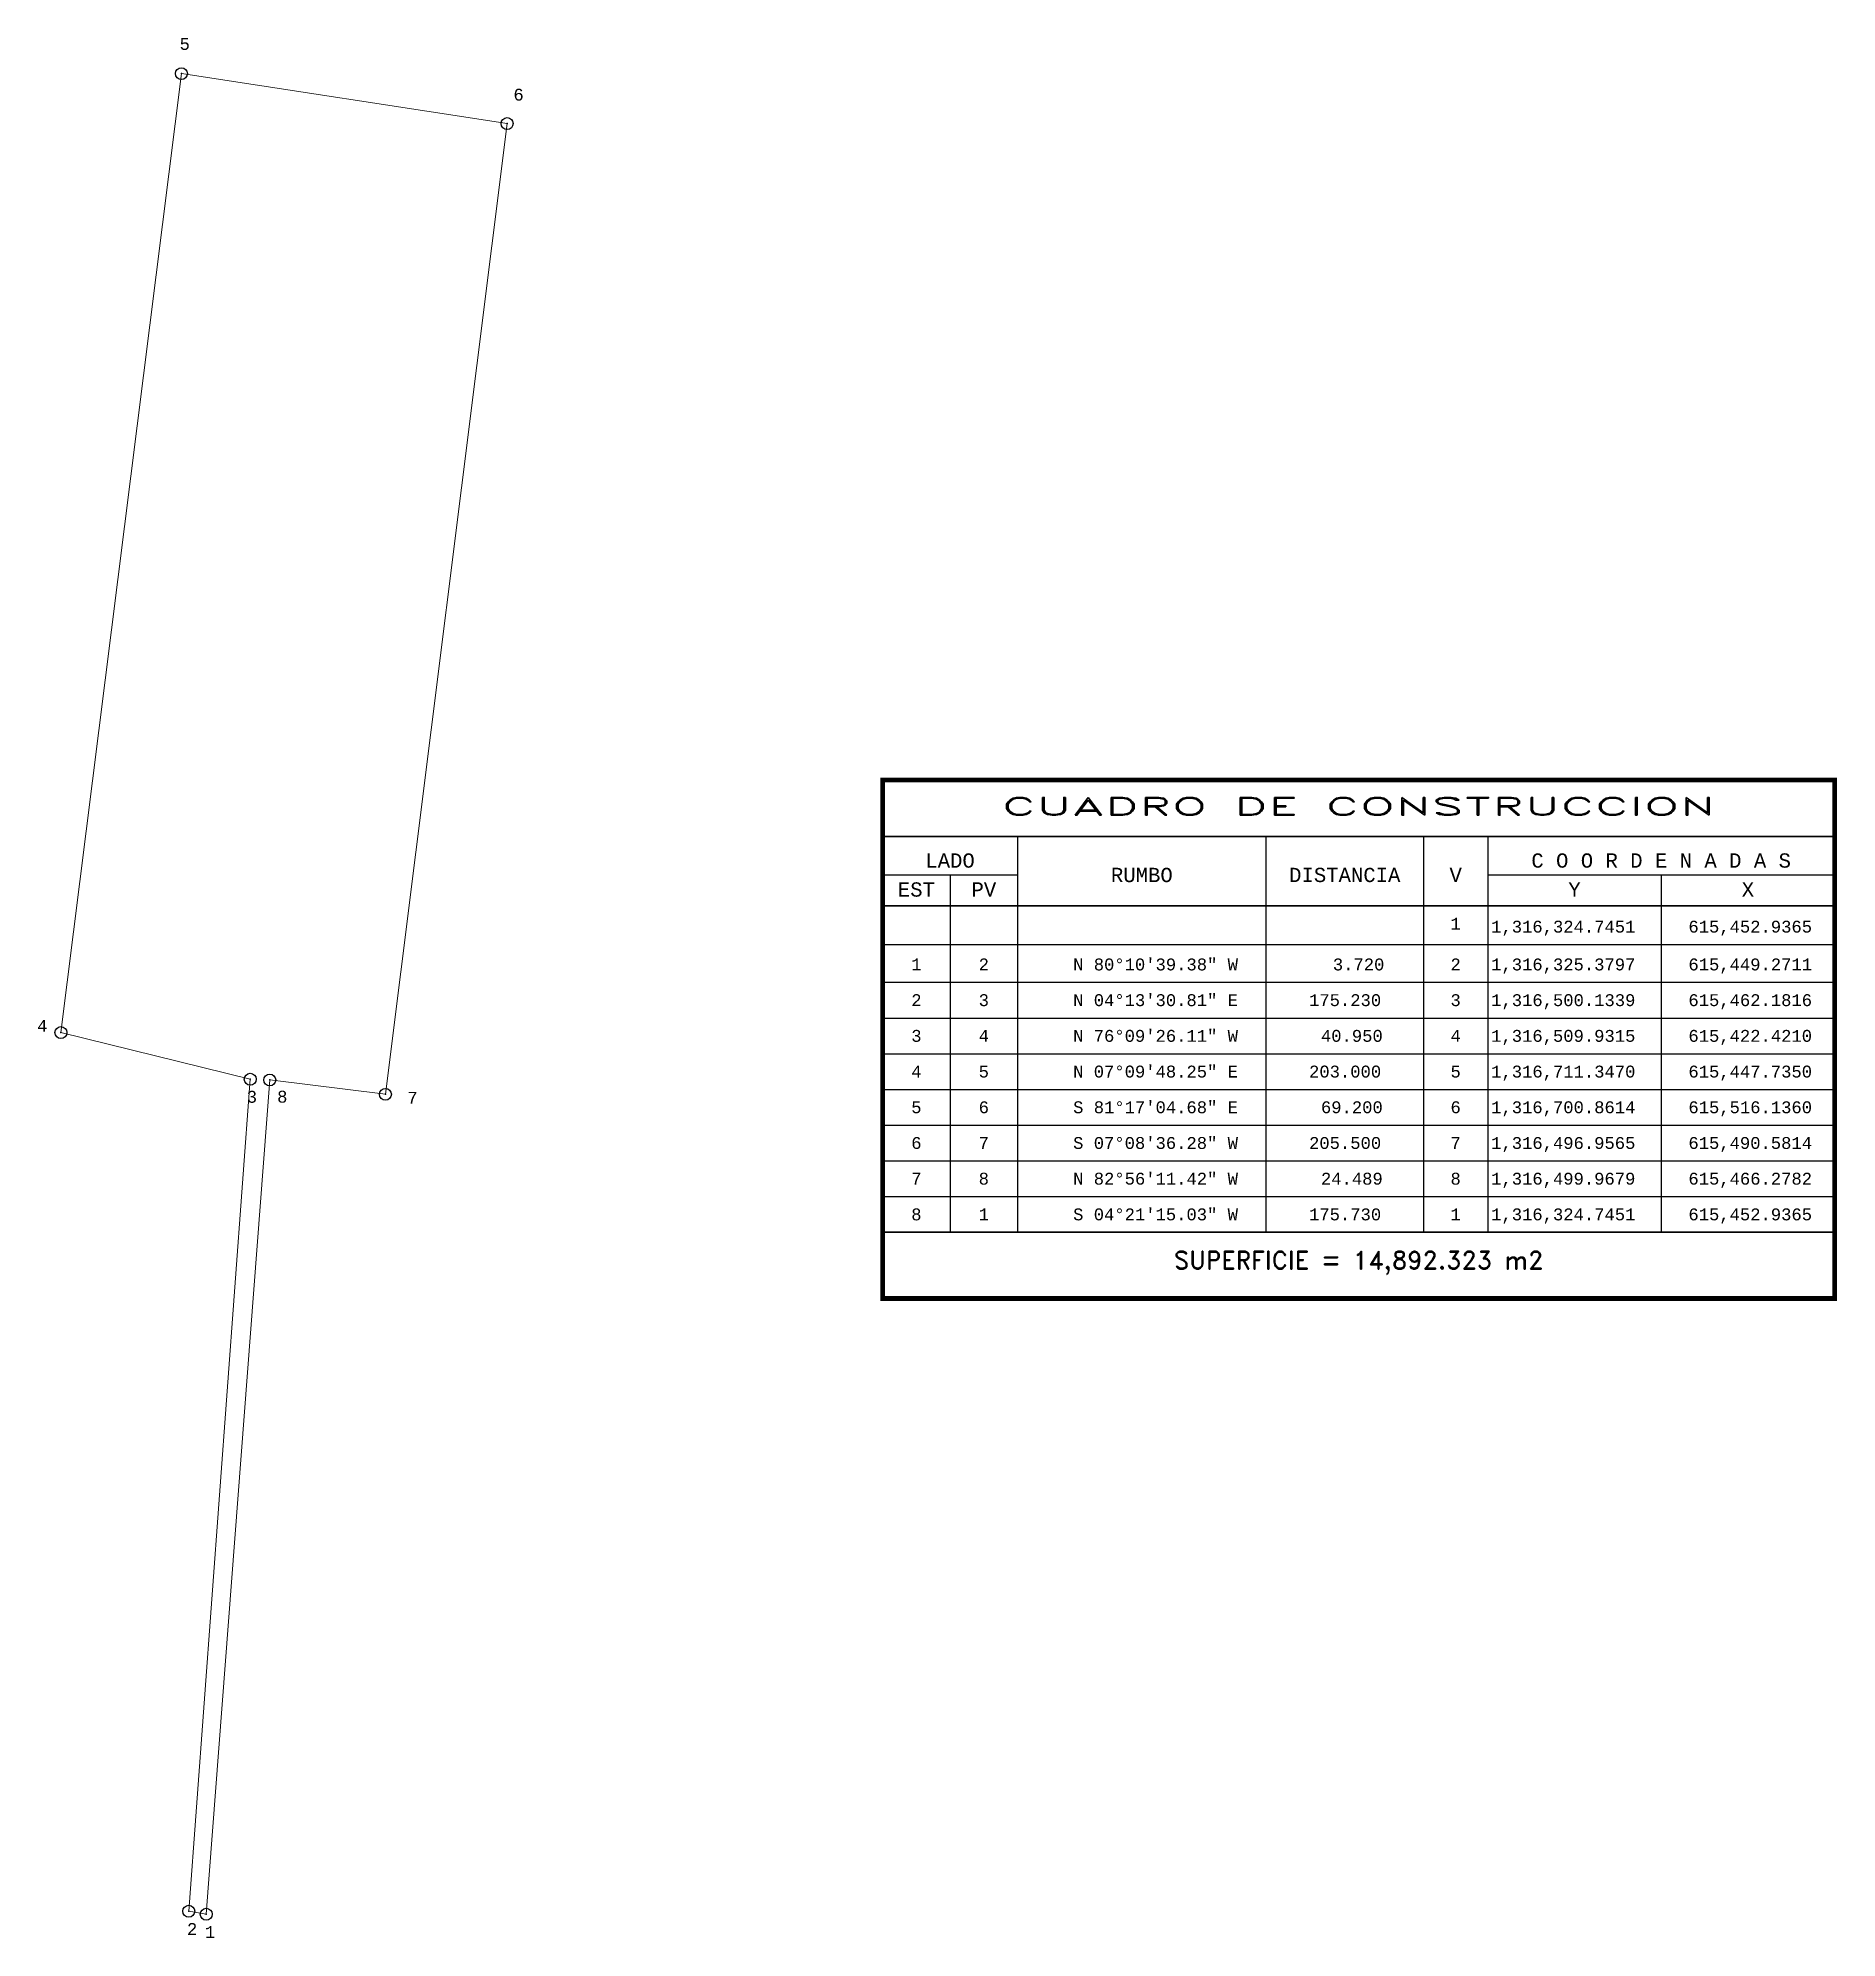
# Model space of a CAD drawing. Header units: millimetres. Extents: x 615418 to 615795, y 1316320 to 1316719.
import ezdxf
from ezdxf.enums import TextEntityAlignment as Align

# ---------------------------------------------------------------- set-up
doc = ezdxf.new("R2010")
doc.units = ezdxf.units.MM
doc.header["$PDMODE"] = 32
doc.header["$PDSIZE"] = 2.5
for name, color, linetype in [('CVL_CUADCON', 1, 'Continuous'), ('CVL_CUADCON_LIN', 8, 'Continuous'), ('CVL_CUADCON_TIT', 1, 'Continuous'), ('CVL_CUADCON_TX', 2, 'Continuous'), ('CVL_PUNTO', 2, 'Continuous'), ('CVL_PUNTO_NUM', 2, 'Continuous')]:
    doc.layers.add(name, color=color, linetype=linetype)
doc.styles.add('HUECA1', font='hueca1.shx')
doc.styles.add('MONOTXT4', font='monotxt4.shx')

msp = doc.modelspace()

# ---------------------------------------------------------------- linework, layer by layer
at = {"layer": 'CVL_CUADCON', "color": 1, "linetype": 'Continuous', "const_width": 1, "flags": 128}
msp.add_lwpolyline([(615595.02, 1316562.99), (615794.96, 1316562.99), (615794.96, 1316454.07), (615595.02, 1316454.07)], close=True, dxfattribs=at)
at = {"layer": 'CVL_CUADCON', "color": 1, "linetype": 'Continuous', "const_width": 0.375, "flags": 128}
for points in [[(615595.02, 1316551.11), (615794.96, 1316551.11)], [(615595.02, 1316536.57), (615794.96, 1316536.57)], [(615595.02, 1316467.99), (615794.96, 1316467.99)]]:
    msp.add_lwpolyline(points, dxfattribs=at)
at = {"layer": 'CVL_CUADCON_LIN', "color": 8, "linetype": 'Continuous'}
for p, q in [((615623.35, 1316551.11), (615623.35, 1316467.99)), ((615675.52, 1316551.11), (615675.52, 1316467.99)), ((615708.63, 1316551.11), (615708.63, 1316467.99)), ((615722.1, 1316551.11), (615722.1, 1316467.99)), ((615595.02, 1316543.04), (615623.35, 1316543.04)), ((615609.17, 1316543.04), (615609.17, 1316467.99)), ((615722.1, 1316543.04), (615794.96, 1316543.04)), ((615758.53, 1316543.04), (615758.53, 1316467.99)), ((615595.02, 1316528.43), (615794.96, 1316528.43)), ((615595.02, 1316520.49), (615794.96, 1316520.49)), ((615595.02, 1316512.99), (615794.96, 1316512.99)), ((615595.02, 1316505.49), (615794.96, 1316505.49)), ((615595.02, 1316497.99), (615794.96, 1316497.99)), ((615595.02, 1316490.49), (615794.96, 1316490.49)), ((615595.02, 1316482.99), (615794.96, 1316482.99)), ((615595.02, 1316475.49), (615794.96, 1316475.49)), ((615595.02, 1316467.99), (615794.96, 1316467.99))]:
    msp.add_line(p, q, dxfattribs=at)
at = {"layer": 'CVL_CUADCON_TIT', "color": 0, "lineweight": 0, "ltscale": 0.5, "flags": 128}
msp.add_lwpolyline([(615452.94, 1316324.75), (615449.27, 1316325.38), (615462.18, 1316500.13), (615422.42, 1316509.93), (615447.73, 1316711.35), (615516.14, 1316700.86), (615490.58, 1316496.96), (615466.28, 1316499.97)], close=True, dxfattribs=at)
at = {"layer": 'CVL_PUNTO', "color": 2}
for p in [(615447.73, 1316711.35), (615516.14, 1316700.86), (615422.42, 1316509.93), (615462.18, 1316500.13), (615466.28, 1316499.97), (615490.58, 1316496.96), (615449.27, 1316325.38), (615452.94, 1316324.75)]:
    msp.add_point(p, dxfattribs=at)

# ---------------------------------------------------------------- texts
at = {"layer": 'CVL_CUADCON_TIT', "color": 1, "style": 'HUECA1', "width": 1.758658}
msp.add_text('CUADRO DE CONSTRUCCION', height=3.75, dxfattribs=at).set_placement((615620.02, 1316555.56), (615769.96, 1316555.56), align=Align.FIT)
at = {"layer": 'CVL_CUADCON_TIT', "color": 1, "style": 'MONOTXT4'}
for s, p in [('LADO', (615609.17, 1316544.57)), ('C O O R D E N A D A S', (615758.52, 1316544.57)), ('EST', (615602.1, 1316538.48)), ('PV', (615616.27, 1316538.48)), ('Y', (615740.32, 1316538.48)), ('X', (615776.75, 1316538.48))]:
    msp.add_text(s, height=3, dxfattribs=at).set_placement(p, align=Align.CENTER)
at = {"layer": 'CVL_CUADCON_TIT', "color": 1}
for s, height, style, p in [('RUMBO', 3, 'MONOTXT4', (615649.45, 1316543.04)), ('DISTANCIA', 3, 'MONOTXT4', (615692.07, 1316543.04)), ('V', 3, 'MONOTXT4', (615715.37, 1316543.04)), ('SUPERFICIE = 14,892.323 m2', 3.75, 'HUECA1', (615694.99, 1316461.57))]:
    msp.add_text(s, height=height, dxfattribs=dict(at, style=style)).set_placement(p, align=Align.MIDDLE)
at = {"layer": 'CVL_CUADCON_TX', "color": 2, "style": 'MONOTXT4'}
for s, p in [('1', (615715.36, 1316531.56)), ('1', (615602.1, 1316522.99)), ('2', (615616.26, 1316522.99)), ('2', (615715.36, 1316522.99)), ('2', (615602.1, 1316515.49)), ('3', (615616.26, 1316515.49)), ('3', (615715.36, 1316515.49)), ('3', (615602.1, 1316507.99)), ('4', (615616.26, 1316507.99)), ('4', (615715.36, 1316507.99)), ('4', (615602.1, 1316500.49)), ('5', (615616.26, 1316500.49)), ('5', (615715.36, 1316500.49)), ('5', (615602.1, 1316492.99)), ('6', (615616.26, 1316492.99)), ('6', (615715.36, 1316492.99)), ('6', (615602.1, 1316485.49)), ('7', (615616.26, 1316485.49)), ('7', (615715.36, 1316485.49)), ('7', (615602.1, 1316477.99)), ('8', (615616.26, 1316477.99)), ('8', (615715.36, 1316477.99)), ('8', (615602.1, 1316470.49)), ('1', (615616.26, 1316470.49)), ('1', (615715.36, 1316470.49))]:
    msp.add_text(s, height=2.5, dxfattribs=at).set_placement(p, align=Align.CENTER)
for s, p in [('1,316,324.7451', (615722.82, 1316530.93)), ('615,452.9365', (615764.25, 1316530.93)), ('N 80%%d10\'39.38" W', (615635.02, 1316522.99)), ('3.720', (615689.57, 1316522.99)), ('1,316,325.3797', (615722.82, 1316522.99)), ('615,449.2711', (615764.25, 1316522.99)), ('N 04%%d13\'30.81" E', (615635.02, 1316515.49)), ('175.230', (615684.57, 1316515.49)), ('1,316,500.1339', (615722.82, 1316515.49)), ('615,462.1816', (615764.25, 1316515.49)), ('N 76%%d09\'26.11" W', (615635.02, 1316507.99)), ('40.950', (615687.07, 1316507.99)), ('1,316,509.9315', (615722.82, 1316507.99)), ('615,422.4210', (615764.25, 1316507.99)), ('N 07%%d09\'48.25" E', (615635.02, 1316500.49)), ('203.000', (615684.57, 1316500.49)), ('1,316,711.3470', (615722.82, 1316500.49)), ('615,447.7350', (615764.25, 1316500.49)), ('S 81%%d17\'04.68" E', (615635.02, 1316492.99)), ('69.200', (615687.07, 1316492.99)), ('1,316,700.8614', (615722.82, 1316492.99)), ('615,516.1360', (615764.25, 1316492.99)), ('S 07%%d08\'36.28" W', (615635.02, 1316485.49)), ('205.500', (615684.57, 1316485.49)), ('1,316,496.9565', (615722.82, 1316485.49)), ('615,490.5814', (615764.25, 1316485.49)), ('N 82%%d56\'11.42" W', (615635.02, 1316477.99)), ('24.489', (615687.07, 1316477.99)), ('1,316,499.9679', (615722.82, 1316477.99)), ('615,466.2782', (615764.25, 1316477.99)), ('S 04%%d21\'15.03" W', (615635.02, 1316470.49)), ('175.730', (615684.57, 1316470.49)), ('1,316,324.7451', (615722.82, 1316470.49)), ('615,452.9365', (615764.25, 1316470.49))]:
    msp.add_text(s, height=2.5, dxfattribs=at).set_placement(p)
at = {"layer": 'CVL_PUNTO_NUM', "color": 2, "style": 'MONOTXT4'}
for s, p in [('5', (615447.35, 1316716.33)), ('6', (615517.46, 1316705.68)), ('4', (615417.42, 1316510.09)), ('3', (615461.45, 1316495.19)), ('8', (615467.83, 1316495.21)), ('7', (615495.17, 1316494.98)), ('2', (615448.89, 1316320.39)), ('1', (615452.65, 1316319.75))]:
    msp.add_text(s, height=2.5, dxfattribs=at).set_placement(p)

doc.saveas('drawing.dxf')
